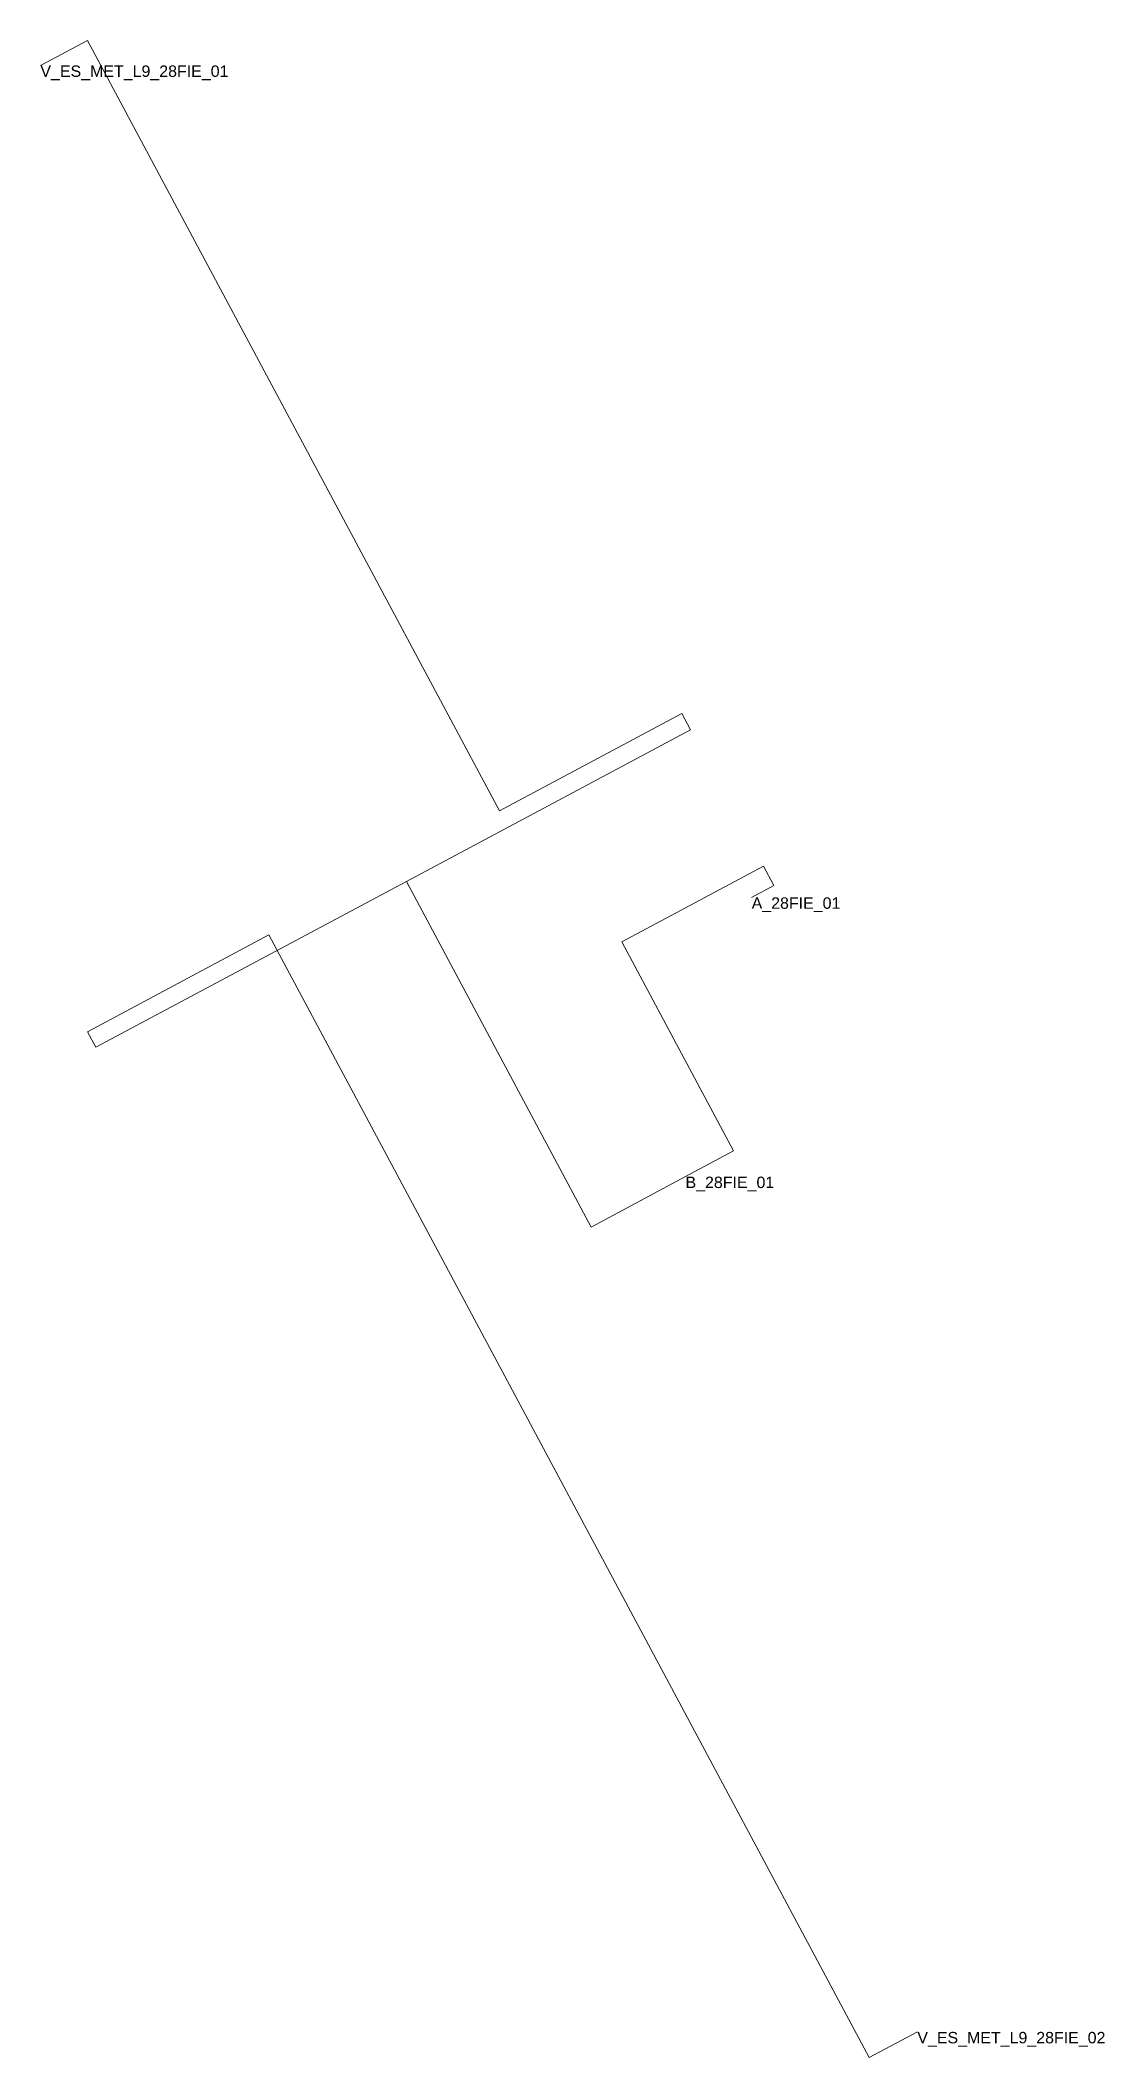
# Model space of a CAD drawing. Header units: metres. Extents: x 427240.2 to 427286.7, y 4578153.5 to 4578241.8.
import ezdxf
from ezdxf.enums import TextEntityAlignment as Align

# ---------------------------------------------------------------- set-up
doc = ezdxf.new("R2010")
doc.units = ezdxf.units.M
doc.header["$MEASUREMENT"] = 0
for name, color, linetype, lineweight, true_color in [('01_A_AccesTren_t', 40, 'Continuous', 0, 0xffd600), ('01_C_AccesExt_t', 251, 'Continuous', 0, 0x646464), ('01_I_AscensorD_l', 251, 'Continuous', 0, 0x646464), ('01_I_BarreraTarifaria_t', 251, 'Continuous', 0, 0x646464), ('01_I_HoritzontalD_l', 251, 'Continuous', 0, 0x646464)]:
    doc.layers.add(name, color=color, linetype=linetype, lineweight=lineweight, true_color=true_color)
doc.styles.add('Style-Arial', font='arial.ttf')

msp = doc.modelspace()

# ---------------------------------------------------------------- linework, layer by layer
at = {"layer": '01_I_AscensorD_l'}
for p, q in [((427268.244806, 4578212.340823, -20), (427268.624886, 4578211.629544, -10)), ((427272.269735, 4578204.808608), (427271.81776, 4578205.654429, -10)), ((427242.241466, 4578198.409565, -20), (427242.606552, 4578197.726344, -10))]:
    msp.add_line(p, q, dxfattribs=at)
at = {"layer": '01_I_HoritzontalD_l'}
for p, q in [((427256.195476, 4578204.987742, -10), (427268.624886, 4578211.629544, -10)), ((427256.195476, 4578204.987742, -10), (427242.606552, 4578197.726344, -10)), ((427271.29956, 4578204.290183), (427272.269735, 4578204.808608))]:
    msp.add_line(p, q, dxfattribs=at)
at = {"layer": '01_I_HoritzontalD_l', "flags": 128}
for points, elevation in [([(427268.244806, 4578212.340823), (427260.259256, 4578208.07365), (427242.233052, 4578241.80773), (427240.175068, 4578240.708027)], -20), ([(427271.81776, 4578205.654429), (427265.619917, 4578202.342536), (427270.510658, 4578193.190055), (427268.4053, 4578192.065031)], -10), ([(427268.4053, 4578192.065031), (427264.279095, 4578189.860143), (427256.195476, 4578204.987742)], -10), ([(427242.241466, 4578198.409565), (427250.177087, 4578202.650055), (427276.442345, 4578153.497456), (427278.550065, 4578154.623735)], -20)]:
    msp.add_lwpolyline(points, dxfattribs=dict(at, elevation=elevation))

# ---------------------------------------------------------------- texts
at = {"layer": '01_A_AccesTren_t', "style": 'Style-Arial'}
for s, p in [('V_ES_MET_L9_28FIE_01', (427240.175068, 4578240.708027, -20)), ('V_ES_MET_L9_28FIE_02', (427278.550065, 4578154.623735, -20))]:
    msp.add_text(s, height=0.5, dxfattribs=at).set_placement(p, align=Align.TOP_LEFT)
at = {"layer": '01_C_AccesExt_t', "style": 'Style-Arial'}
msp.add_text('A_28FIE_01', height=0.5, dxfattribs=at).set_placement((427271.29956, 4578204.290183), align=Align.TOP_LEFT)
at = {"layer": '01_I_BarreraTarifaria_t', "style": 'Style-Arial'}
msp.add_text('B_28FIE_01', height=0.5, dxfattribs=at).set_placement((427268.4053, 4578192.065031, -10), align=Align.TOP_LEFT)

doc.saveas('drawing.dxf')
